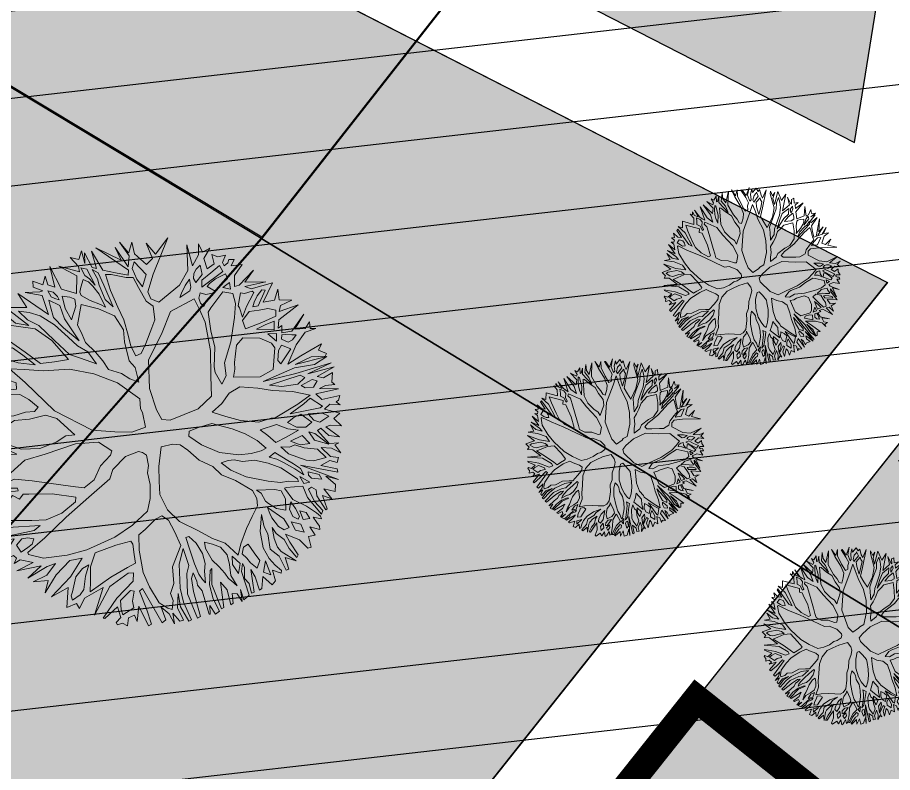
# Model space of a CAD drawing. Header units: metres. Extents: x -664657 to -643449, y -1076720 to -1062383.
# Drawn here: x -656098.9 to -656082.93, y -1069569.87 to -1069556.08 of the extents above; entities that cross this region are included whole.
import ezdxf

# ---------------------------------------------------------------- set-up
doc = ezdxf.new("R2010")
doc.units = ezdxf.units.M
doc.header["$LTSCALE"] = 0.1
doc.layers.get('0').update_dxf_attribs({"color": 8, "lineweight": 9})
for name, color, linetype in [('AA_THER_KOMUNIKACE', 201, 'Continuous'), ('AA_THER_srafy', 52, 'Continuous'), ('AA_THER_SRAFY KATASTR', 14, 'Continuous'), ('Vlastníci', 20, 'Continuous'), ('zeleň-šrafa', 63, 'Continuous')]:
    doc.layers.add(name, color=color, linetype=linetype)
doc.layers.add('AA_THER_STAFAZ', color=252, linetype='Continuous', lineweight=0)
doc.layers.add('FLOATING-WINDOWS', color=2, linetype='Continuous', plot=False)
pattern_1 = [(6.5127, (-656030.26, -1069498.5804), (-0.180059, 1.577256), [])]

# ---------------------------------------------------------------- blocks, each defined once
blk = doc.blocks.new('A$C0C461CEA')
for p, q in [((0.1909, 0.7948), (0.205, 0.8261)), ((0.205, 0.8261), (0.2475, 0.7785)), ((0.3025, 0.7347), (0.3349, 0.855)), ((0.3349, 0.855), (0.3322, 0.7055)), ((0.4478, 0.7319), (0.3814, 0.832)), ((0.3814, 0.832), (0.4728, 0.7447)), ((0.4827, 0.7766), (0.4635, 0.8454)), ((0.4635, 0.8454), (0.5034, 0.8122)), ((0.5034, 0.8122), (0.5408, 0.8486)), ((0.5408, 0.8486), (0.5229, 0.7746)), ((0.5229, 0.7746), (0.5518, 0.8295)), ((0.5518, 0.8295), (0.5504, 0.7329)), ((0.7321, 0.6194), (0.6233, 0.8242)), ((0.6233, 0.8242), (0.7212, 0.6907)), ((0.1012, 0.7057), (0.0942, 0.804)), ((0.0942, 0.804), (0.1945, 0.61)), ((0.2144, 0.7254), (0.134, 0.7876)), ((0.134, 0.7876), (0.2123, 0.7506)), ((0.231, 0.749), (0.1909, 0.7948)), ((0.2475, 0.7785), (0.2831, 0.8185)), ((0.2831, 0.8185), (0.2728, 0.7662)), ((0.4728, 0.7447), (0.4827, 0.7766)), ((0.5715, 0.7163), (0.5915, 0.8197)), ((0.5915, 0.8197), (0.5994, 0.6895)), ((0.7212, 0.6907), (0.7246, 0.7724)), ((0.7246, 0.7724), (0.7385, 0.6381)), ((0.7734, 0.6912), (0.7622, 0.7895)), ((0.7622, 0.7895), (0.7798, 0.7081)), ((-0.0246, 0.6811), (-0.0293, 0.7296)), ((-0.0293, 0.7296), (-0.001, 0.6561)), ((0.0625, 0.6063), (-0.0086, 0.7652)), ((-0.0086, 0.7652), (0.1012, 0.7057)), ((0.1945, 0.61), (0.2144, 0.7254)), ((0.2123, 0.7506), (0.231, 0.749)), ((0.2563, 0.7342), (0.2799, 0.7134)), ((0.2567, 0.6946), (0.2563, 0.7342)), ((0.2728, 0.7662), (0.3025, 0.7347)), ((0.3982, 0.6414), (0.4478, 0.7319)), ((0.49, 0.7113), (0.4913, 0.7617)), ((0.4913, 0.7617), (0.5191, 0.7392)), ((0.5191, 0.7392), (0.5177, 0.6341)), ((0.5445, 0.7226), (0.5676, 0.6892)), ((0.5469, 0.6596), (0.5445, 0.7226)), ((0.5504, 0.7329), (0.5715, 0.7163)), ((0.7816, 0.7099), (0.8256, 0.7548)), ((0.8256, 0.7548), (0.807, 0.6874)), ((-0.1076, 0.5794), (-0.1357, 0.6884)), ((-0.1357, 0.6884), (-0.031, 0.4794)), ((-0.0624, 0.6807), (-0.0837, 0.7099)), ((-0.0837, 0.7099), (-0.0246, 0.6811)), ((0.0857, 0.5729), (-0.0624, 0.6807)), ((0.0489, 0.7094), (0.0997, 0.6739)), ((0.0706, 0.64), (0.0489, 0.7094)), ((0.0997, 0.6739), (0.1481, 0.6263)), ((0.226, 0.6439), (0.2358, 0.6836)), ((0.2358, 0.6836), (0.2784, 0.6252)), ((0.2719, 0.6756), (0.2567, 0.6946)), ((0.2907, 0.6571), (0.2719, 0.6756)), ((0.2799, 0.7134), (0.2905, 0.6781)), ((0.2905, 0.6781), (0.2907, 0.6571)), ((0.3322, 0.7055), (0.3982, 0.6414)), ((0.4709, 0.6967), (0.4376, 0.6628)), ((0.4818, 0.6818), (0.4709, 0.6967)), ((0.4922, 0.6693), (0.4818, 0.6818)), ((0.5046, 0.682), (0.49, 0.7113)), ((0.5033, 0.634), (0.4922, 0.6693)), ((0.5177, 0.6341), (0.5046, 0.682)), ((0.5676, 0.6892), (0.5624, 0.6094)), ((0.5994, 0.6895), (0.6563, 0.6415)), ((0.7385, 0.6381), (0.7734, 0.6912)), ((0.7798, 0.7081), (0.7816, 0.7099)), ((0.807, 0.6874), (0.8397, 0.5995)), ((1.0237, 0.6787), (0.847, 0.5299)), ((0.8882, 0.6125), (0.8974, 0.7111)), ((0.8974, 0.7111), (0.915, 0.6272)), ((0.915, 0.6272), (1.0237, 0.6787)), ((-0.2502, 0.5529), (-0.2509, 0.6267)), ((-0.2509, 0.6267), (-0.2045, 0.6103)), ((-0.2045, 0.6103), (-0.2048, 0.6415)), ((-0.2048, 0.6415), (-0.1432, 0.5959)), ((-0.001, 0.6561), (0.0625, 0.6063)), ((0.115, 0.5798), (0.0706, 0.64)), ((0.1481, 0.6263), (0.1976, 0.5404)), ((0.2116, 0.5808), (0.226, 0.6439)), ((0.2784, 0.6252), (0.2666, 0.5435)), ((0.2979, 0.5942), (0.3158, 0.6676)), ((0.3158, 0.6676), (0.3538, 0.6409)), ((0.3538, 0.6409), (0.3733, 0.6177)), ((0.3733, 0.6177), (0.3586, 0.578)), ((0.4193, 0.6392), (0.4171, 0.6182)), ((0.4171, 0.6182), (0.4494, 0.5681)), ((0.4376, 0.6628), (0.4193, 0.6392)), ((0.5123, 0.5753), (0.5033, 0.634)), ((0.5295, 0.531), (0.5388, 0.6217)), ((0.5388, 0.6217), (0.5469, 0.6596)), ((0.5997, 0.6601), (0.5814, 0.5634)), ((0.6292, 0.6436), (0.5997, 0.6601)), ((0.6988, 0.5873), (0.6292, 0.6436)), ((0.6563, 0.6415), (0.7155, 0.5941)), ((0.7155, 0.5941), (0.7321, 0.6194)), ((0.7555, 0.6173), (0.7496, 0.55)), ((0.7846, 0.6469), (0.7555, 0.6173)), ((0.8108, 0.5488), (0.7846, 0.6469)), ((-0.2914, 0.4726), (-0.326, 0.5773)), ((-0.326, 0.5773), (-0.279, 0.4878)), ((-0.2559, 0.5216), (-0.2841, 0.5819)), ((-0.2841, 0.5819), (-0.2502, 0.5529)), ((-0.2145, 0.5868), (-0.1639, 0.5621)), ((-0.2083, 0.5701), (-0.2145, 0.5868)), ((-0.2122, 0.5364), (-0.2083, 0.5701)), ((-0.1432, 0.5959), (-0.1076, 0.5794)), ((0.1413, 0.4667), (0.0857, 0.5729)), ((0.154, 0.4584), (0.115, 0.5798)), ((0.2358, 0.4988), (0.2116, 0.5808)), ((0.2986, 0.5186), (0.2979, 0.5942)), ((0.3586, 0.578), (0.2986, 0.5186)), ((0.3923, 0.5717), (0.3176, 0.4768)), ((0.4686, 0.501), (0.3923, 0.5717)), ((0.4494, 0.5681), (0.4918, 0.5181)), ((0.5107, 0.4913), (0.5123, 0.5753)), ((0.5624, 0.6094), (0.5511, 0.4706)), ((0.735, 0.5691), (0.6988, 0.5873)), ((0.7356, 0.5019), (0.735, 0.5691)), ((0.8397, 0.5995), (0.8882, 0.6125)), ((1.0385, 0.4544), (1.1026, 0.5894)), ((1.1026, 0.5894), (1.0744, 0.4649)), ((-0.2074, 0.4717), (-0.2559, 0.5216)), ((-0.1865, 0.4803), (-0.2122, 0.5364)), ((-0.1639, 0.5621), (-0.163, 0.4697)), ((-0.1345, 0.5624), (-0.1379, 0.4867)), ((-0.1115, 0.544), (-0.1345, 0.5624)), ((-0.0838, 0.5359), (-0.1115, 0.544)), ((-0.0496, 0.4708), (-0.0838, 0.5359)), ((0.1976, 0.5404), (0.234, 0.4382)), ((0.2666, 0.5435), (0.2807, 0.3882)), ((0.4918, 0.5181), (0.5107, 0.4913)), ((0.5511, 0.4706), (0.5295, 0.531)), ((0.5814, 0.5634), (0.5741, 0.4559)), ((0.7496, 0.55), (0.7585, 0.4937)), ((0.7585, 0.4937), (0.8108, 0.5488)), ((0.847, 0.5299), (0.7715, 0.4536)), ((1.137, 0.5058), (1.1659, 0.5624)), ((1.1659, 0.5624), (1.164, 0.5078)), ((-0.3858, 0.4867), (-0.3775, 0.497)), ((-0.2804, 0.4517), (-0.3858, 0.4867)), ((-0.3775, 0.497), (-0.2914, 0.4726)), ((-0.279, 0.4878), (-0.209, 0.4482)), ((-0.209, 0.4482), (-0.2074, 0.4717)), ((-0.163, 0.4697), (-0.1865, 0.4803)), ((-0.1379, 0.4867), (-0.0955, 0.4433)), ((-0.0133, 0.3853), (-0.0496, 0.4708)), ((-0.031, 0.4794), (0.0185, 0.379)), ((0.1745, 0.3218), (0.1413, 0.4667)), ((0.2807, 0.3882), (0.2358, 0.4988)), ((0.3176, 0.4768), (0.314, 0.4137)), ((0.5324, 0.4219), (0.4686, 0.501)), ((0.7383, 0.4095), (0.7356, 0.5019)), ((1.0744, 0.4649), (1.137, 0.5058)), ((1.1542, 0.4723), (1.1422, 0.4092)), ((1.2126, 0.5083), (1.1542, 0.4723)), ((1.164, 0.5078), (1.2126, 0.5083)), ((1.1925, 0.4157), (1.2064, 0.4704)), ((1.2064, 0.4704), (1.2319, 0.4413)), ((-0.3936, 0.3708), (-0.4822, 0.412)), ((-0.4822, 0.412), (-0.3938, 0.3876)), ((-0.3938, 0.3876), (-0.4239, 0.4587)), ((-0.4239, 0.4587), (-0.3723, 0.3986)), ((-0.2087, 0.4212), (-0.2804, 0.4517)), ((-0.1939, 0.3812), (-0.2087, 0.4212)), ((-0.1566, 0.4361), (-0.1135, 0.3214)), ((-0.0806, 0.3907), (-0.1566, 0.4361)), ((-0.0955, 0.4433), (-0.0133, 0.3853)), ((0.1929, 0.3453), (0.154, 0.4584)), ((0.234, 0.4382), (0.2581, 0.367)), ((0.314, 0.4137), (0.3085, 0.3633)), ((0.5399, 0.3235), (0.5324, 0.4219)), ((0.5741, 0.4559), (0.5707, 0.3742)), ((0.7715, 0.4536), (0.7677, 0.4098)), ((0.955, 0.4008), (1.0385, 0.4544)), ((1.0599, 0.421), (1.0457, 0.3957)), ((1.0849, 0.438), (1.0599, 0.421)), ((1.1166, 0.4468), (1.0849, 0.438)), ((1.1021, 0.3938), (1.1166, 0.4468)), ((1.1422, 0.4092), (1.1925, 0.4157)), ((1.2319, 0.4413), (1.2764, 0.4291)), ((1.2764, 0.4291), (1.2389, 0.3993)), ((-0.4361, 0.2384), (-0.5029, 0.3764)), ((-0.5029, 0.3764), (-0.3965, 0.2346)), ((-0.2563, 0.32), (-0.3936, 0.3708)), ((-0.3723, 0.3986), (-0.265, 0.3469)), ((-0.1618, 0.3461), (-0.1939, 0.3812)), ((0.0124, 0.3328), (-0.0806, 0.3907)), ((0.0185, 0.379), (0.0962, 0.3486)), ((0.2581, 0.367), (0.2965, 0.3085)), ((0.3085, 0.3633), (0.3345, 0.2855)), ((0.5707, 0.3742), (0.5505, 0.2834)), ((0.7311, 0.2894), (0.7598, 0.3635)), ((0.7598, 0.3635), (0.7383, 0.4095)), ((0.7677, 0.4098), (0.7999, 0.3699)), ((0.7999, 0.3699), (0.955, 0.4008)), ((0.9828, 0.3842), (0.9429, 0.3545)), ((1.0222, 0.4038), (0.9828, 0.3842)), ((1.0083, 0.3593), (1.0222, 0.4038)), ((1.0457, 0.3957), (1.046, 0.3705)), ((1.046, 0.3705), (1.1021, 0.3938)), ((1.0838, 0.3642), (1.065, 0.3286)), ((1.1509, 0.3775), (1.0838, 0.3642)), ((1.2156, 0.3931), (1.1509, 0.3775)), ((1.2159, 0.3529), (1.2156, 0.3931)), ((1.2389, 0.3993), (1.2391, 0.3783)), ((1.2391, 0.3783), (1.2661, 0.3828)), ((1.2661, 0.3828), (1.2809, 0.398)), ((1.3081, 0.3832), (1.2747, 0.3577)), ((1.2809, 0.398), (1.3081, 0.3832)), ((-0.4948, 0.221), (-0.5502, 0.3087)), ((-0.5502, 0.3087), (-0.4951, 0.2564)), ((-0.265, 0.3469), (-0.1764, 0.3123)), ((-0.1737, 0.2746), (-0.2563, 0.32)), ((-0.1764, 0.3123), (-0.1618, 0.3461)), ((-0.1135, 0.3214), (-0.0399, 0.0946)), ((0.154, 0.2694), (0.0124, 0.3328)), ((0.0962, 0.3486), (0.1745, 0.3218)), ((0.2396, 0.2954), (0.1929, 0.3453)), ((0.2965, 0.3085), (0.3075, 0.2222)), ((0.513, 0.2579), (0.5399, 0.3235)), ((0.9429, 0.3545), (0.9221, 0.3356)), ((0.9221, 0.3356), (0.9916, 0.3423)), ((0.9916, 0.3423), (1.0083, 0.3593)), ((1.065, 0.3286), (1.2159, 0.3529)), ((1.1154, 0.3267), (1.0945, 0.3181)), ((1.0945, 0.3181), (1.1225, 0.2722)), ((1.1573, 0.3337), (1.1154, 0.3267)), ((1.2227, 0.332), (1.1573, 0.3337)), ((1.2206, 0.3026), (1.2227, 0.332)), ((1.3361, 0.3355), (1.2651, 0.2988)), ((1.2747, 0.3577), (1.3361, 0.3355)), ((-0.142, 0.2245), (-0.1737, 0.2746)), ((0.2659, 0.178), (0.154, 0.2694)), ((0.3075, 0.2222), (0.2396, 0.2954)), ((0.3345, 0.2855), (0.3477, 0.2208)), ((0.4846, 0.1484), (0.513, 0.2579)), ((0.5505, 0.2834), (0.5344, 0.2185)), ((0.6936, 0.2554), (0.7311, 0.2894)), ((0.8343, 0.2886), (0.726, 0.1969)), ((0.9921, 0.2901), (0.8343, 0.2886)), ((0.9904, 0.2187), (0.9921, 0.2901)), ((1.0192, 0.2796), (1.0135, 0.2501)), ((1.04, 0.305), (1.0192, 0.2796)), ((1.0654, 0.28), (1.04, 0.305)), ((1.0573, 0.2506), (1.11, 0.2661)), ((1.11, 0.2661), (1.0654, 0.28)), ((1.1225, 0.2722), (1.2206, 0.3026)), ((1.2209, 0.2774), (1.173, 0.2685)), ((1.173, 0.2685), (1.2086, 0.2394)), ((1.2086, 0.2394), (1.2209, 0.2774)), ((1.2651, 0.2988), (1.2362, 0.2421)), ((1.2633, 0.2358), (1.3787, 0.2747)), ((1.3787, 0.2747), (1.3011, 0.2361)), ((-0.5765, 0.1716), (-0.5831, 0.2286)), ((-0.5831, 0.2286), (-0.5363, 0.1744)), ((-0.5263, 0.1871), (-0.5562, 0.2474)), ((-0.5562, 0.2474), (-0.5053, 0.1873)), ((-0.4951, 0.2564), (-0.4361, 0.2384)), ((-0.4148, 0.205), (-0.4948, 0.221)), ((-0.3965, 0.2346), (-0.2634, 0.1813)), ((-0.1137, 0.1593), (-0.142, 0.2245)), ((0.3477, 0.2208), (0.3543, 0.1597)), ((0.5344, 0.2185), (0.5332, 0.1548)), ((0.6186, 0.1917), (0.6936, 0.2554)), ((0.9852, 0.1382), (0.9904, 0.2187)), ((1.0135, 0.2501), (1.0222, 0.2232)), ((1.0222, 0.2232), (1.0573, 0.2506)), ((1.1606, 0.2474), (1.0537, 0.1959)), ((1.2071, 0.21), (1.1606, 0.2474)), ((1.1927, 0.1511), (1.2071, 0.21)), ((1.2362, 0.2421), (1.2633, 0.2358)), ((1.4109, 0.1802), (1.2887, 0.2132)), ((1.2887, 0.2132), (1.3166, 0.1841)), ((1.3011, 0.2361), (1.4109, 0.1802)), ((-0.6119, 0.1653), (-0.5765, 0.1716)), ((-0.557, 0.1424), (-0.6119, 0.1653)), ((-0.5363, 0.1744), (-0.5263, 0.1871)), ((-0.5053, 0.1873), (-0.3346, 0.1632)), ((-0.3346, 0.1632), (-0.4148, 0.205)), ((-0.2733, 0.1554), (-0.3531, 0.1486)), ((-0.1914, 0.1208), (-0.2733, 0.1554)), ((-0.2634, 0.1813), (-0.1936, 0.167)), ((-0.1936, 0.167), (-0.1454, 0.1464)), ((-0.1454, 0.1464), (-0.1137, 0.1593)), ((0.3636, 0.065), (0.2659, 0.178)), ((0.3543, 0.1597), (0.4095, 0.1032)), ((0.5332, 0.1548), (0.5668, 0.1534)), ((0.5668, 0.1534), (0.6186, 0.1917)), ((0.726, 0.1969), (0.5883, 0.099)), ((1.0286, 0.1813), (0.99, 0.0777)), ((1.0537, 0.1959), (1.0286, 0.1813)), ((1.2493, 0.1936), (1.2013, 0.1319)), ((1.268, 0.1788), (1.2493, 0.1936)), ((1.3143, 0.169), (1.268, 0.1788)), ((1.2769, 0.1285), (1.3187, 0.1583)), ((1.3187, 0.1583), (1.3143, 0.169)), ((1.3166, 0.1841), (1.4429, 0.1553)), ((1.4429, 0.1553), (1.3404, 0.0811)), ((-0.6346, 0.1014), (-0.5508, 0.1173)), ((-0.5508, 0.1173), (-0.557, 0.1424)), ((-0.5089, 0.1261), (-0.5257, 0.1259)), ((-0.5257, 0.1259), (-0.4916, 0.08)), ((-0.4158, 0.0574), (-0.5089, 0.1261)), ((-0.4437, 0.1495), (-0.4604, 0.141)), ((-0.4604, 0.141), (-0.3179, -0.0131)), ((-0.3531, 0.1486), (-0.4437, 0.1495)), ((-0.0987, 0.0965), (-0.1914, 0.1208)), ((0.4095, 0.1032), (0.4394, 0.0531)), ((0.4978, 0.0957), (0.4846, 0.1484)), ((0.934, -0.0237), (0.9852, 0.1382)), ((1.1496, 0.081), (1.1927, 0.1511)), ((1.2014, 0.1175), (1.1918, 0.0604)), ((1.1918, 0.0604), (1.2418, 0.1053)), ((1.2013, 0.1319), (1.2014, 0.1175)), ((1.2418, 0.1053), (1.2769, 0.1285)), ((1.2939, 0.1076), (1.2755, 0.0865)), ((1.3273, 0.1314), (1.2939, 0.1076)), ((1.305, 0.0765), (1.3843, 0.1379)), ((1.3674, 0.1486), (1.3273, 0.1314)), ((1.3843, 0.1379), (1.3674, 0.1486)), ((1.406, 0.0607), (1.4535, 0.1092)), ((1.4535, 0.1092), (1.4313, 0.0502)), ((-0.5187, 0.0858), (-0.6346, 0.1014)), ((-0.4845, 0.0297), (-0.5187, 0.0858)), ((-0.4916, 0.08), (-0.4534, 0.0384)), ((-0.3538, -0.026), (-0.4158, 0.0574)), ((-0.0496, 0.0483), (-0.0987, 0.0965)), ((-0.0399, 0.0946), (0.1007, -0.1098)), ((0.4347, -0.079), (0.3636, 0.065)), ((0.4394, 0.0531), (0.4758, 0.0097)), ((0.4758, 0.0097), (0.4978, 0.0957)), ((0.5883, 0.099), (0.5142, -0.053)), ((0.99, 0.0777), (0.9657, -0.0174)), ((1.0643, -0.035), (1.1496, 0.081)), ((1.2421, 0.0717), (1.1836, 0.0436)), ((1.2969, 0.0513), (1.2421, 0.0717)), ((1.2755, 0.0865), (1.305, 0.0765)), ((1.3404, 0.0811), (1.406, 0.0607)), ((-0.4926, -0.0022), (-0.6442, 0.0407)), ((-0.6442, 0.0407), (-0.4845, 0.0297)), ((-0.4534, 0.0384), (-0.411, 0.0028)), ((-0.411, 0.0028), (-0.3538, -0.026)), ((-0.0003, -0.0856), (-0.0496, 0.0483)), ((1.1836, 0.0436), (1.1756, -0.0069)), ((1.3474, 0.0368), (1.2969, 0.0513)), ((1.3855, 0.0059), (1.3474, 0.0368)), ((1.3667, -0.0261), (1.3855, 0.0059)), ((1.4208, 0.0165), (1.3983, -0.0108)), ((1.4947, 0.013), (1.4208, 0.0165)), ((1.4313, 0.0502), (1.4947, 0.013)), ((-0.5084, -0.1007), (-0.6588, -0.0038)), ((-0.6588, -0.0038), (-0.5005, -0.0569)), ((-0.4123, -0.0536), (-0.4926, -0.0022)), ((-0.3179, -0.0131), (-0.2208, -0.0601)), ((0.8639, -0.1588), (0.934, -0.0237)), ((0.9657, -0.0174), (0.9079, -0.1187)), ((0.9728, -0.1265), (1.0643, -0.035)), ((1.1382, -0.0469), (1.0838, -0.0666)), ((1.2245, -0.0947), (1.1382, -0.0469)), ((1.1756, -0.0069), (1.2766, -0.0203)), ((1.2306, -0.04), (1.3211, -0.0913)), ((1.2894, -0.0412), (1.2306, -0.04)), ((1.2766, -0.0203), (1.3667, -0.0261)), ((1.3459, -0.0473), (1.2894, -0.0412)), ((1.3211, -0.0913), (1.3459, -0.0473)), ((1.5137, -0.0288), (1.3735, -0.053)), ((1.3983, -0.0108), (1.5137, -0.0288)), ((-0.5989, -0.1184), (-0.6875, -0.0815)), ((-0.6875, -0.0815), (-0.5822, -0.1081)), ((-0.5444, -0.1053), (-0.5084, -0.1007)), ((-0.5005, -0.0569), (-0.4123, -0.0536)), ((-0.3298, -0.078), (-0.4915, -0.1198)), ((-0.2078, -0.1044), (-0.3298, -0.078)), ((-0.2208, -0.0601), (-0.1181, -0.0717)), ((-0.1181, -0.0717), (-0.0509, -0.0669)), ((-0.0509, -0.0669), (-0.0003, -0.0856)), ((0.4118, -0.132), (0.4347, -0.079)), ((0.5142, -0.053), (0.4921, -0.1816)), ((1.0838, -0.0666), (1.0258, -0.1512)), ((1.2713, -0.153), (1.2245, -0.0947)), ((1.3237, -0.1165), (1.2773, -0.0959)), ((1.2773, -0.0959), (1.3031, -0.1569)), ((1.3735, -0.053), (1.3463, -0.0935)), ((1.3463, -0.0935), (1.3739, -0.0908)), ((1.3739, -0.0908), (1.3533, -0.1288)), ((1.4098, -0.1475), (1.5185, -0.0936)), ((1.5185, -0.0936), (1.4308, -0.1449)), ((-0.7011, -0.1572), (-0.6718, -0.1443)), ((-0.6718, -0.1443), (-0.6973, -0.1152)), ((-0.6973, -0.1152), (-0.6491, -0.1339)), ((-0.6491, -0.1339), (-0.5989, -0.1184)), ((-0.561, -0.1289), (-0.6113, -0.142)), ((-0.6113, -0.142), (-0.5749, -0.1752)), ((-0.5822, -0.1081), (-0.5444, -0.1053)), ((-0.5189, -0.1369), (-0.561, -0.1289)), ((-0.4909, -0.1786), (-0.5189, -0.1369)), ((-0.4915, -0.1198), (-0.481, -0.1449)), ((-0.481, -0.1449), (-0.4348, -0.1486)), ((-0.4348, -0.1486), (-0.3496, -0.2066)), ((-0.0227, -0.1338), (-0.2078, -0.1044)), ((0.1015, -0.1896), (-0.0227, -0.1338)), ((0.1007, -0.1098), (0.2148, -0.1801)), ((0.412, -0.1572), (0.4118, -0.132)), ((0.9079, -0.1187), (0.8974, -0.1501)), ((0.8974, -0.1501), (0.9006, -0.228)), ((0.9465, -0.1982), (0.9728, -0.1265)), ((1.0258, -0.1512), (1.0094, -0.1868)), ((1.2758, -0.1866), (1.2713, -0.153)), ((1.3031, -0.1569), (1.3237, -0.1165)), ((1.3468, -0.1397), (1.3326, -0.1608)), ((1.3678, -0.1479), (1.3468, -0.1397)), ((1.3533, -0.1288), (1.4098, -0.1475)), ((1.3998, -0.1662), (1.3678, -0.1479)), ((1.4308, -0.1449), (1.4857, -0.1695)), ((1.4857, -0.1695), (1.5275, -0.1481)), ((1.5275, -0.1481), (1.511, -0.1843)), ((-0.6338, -0.1674), (-0.7011, -0.1572)), ((-0.5828, -0.2275), (-0.6338, -0.1674)), ((-0.5749, -0.1752), (-0.5518, -0.2044)), ((-0.5518, -0.2044), (-0.5057, -0.1973)), ((-0.5057, -0.1973), (-0.4485, -0.2202)), ((-0.4444, -0.2033), (-0.4909, -0.1786)), ((-0.4485, -0.2202), (-0.4444, -0.2033)), ((0.1467, -0.2708), (0.1015, -0.1896)), ((0.2148, -0.1801), (0.3017, -0.2297)), ((0.3858, -0.2414), (0.412, -0.1572)), ((0.4921, -0.1816), (0.4927, -0.2464)), ((0.8145, -0.2625), (0.8639, -0.1588)), ((0.9006, -0.228), (0.9465, -0.1982)), ((1.0094, -0.1868), (0.9803, -0.2249)), ((1.2078, -0.294), (1.2758, -0.1866)), ((1.3179, -0.1922), (1.2869, -0.2117)), ((1.3561, -0.2362), (1.3179, -0.1922)), ((1.3326, -0.1608), (1.3599, -0.1942)), ((1.3599, -0.1942), (1.3893, -0.1939)), ((1.3893, -0.1939), (1.4209, -0.1786)), ((1.4757, -0.1906), (1.3938, -0.2292)), ((1.4209, -0.1786), (1.3998, -0.1662)), ((1.5406, -0.2008), (1.4757, -0.1906)), ((1.511, -0.1843), (1.5406, -0.2008)), ((-0.7209, -0.2876), (-0.5828, -0.2275)), ((-0.4904, -0.229), (-0.6577, -0.302)), ((-0.4648, -0.2665), (-0.4904, -0.229)), ((-0.4314, -0.2512), (-0.4648, -0.2665)), ((-0.4018, -0.2659), (-0.4314, -0.2512)), ((-0.3496, -0.2066), (-0.1997, -0.3144)), ((0.3017, -0.2297), (0.3858, -0.2414)), ((0.4927, -0.2464), (0.5332, -0.2736)), ((0.9803, -0.2249), (1.1197, -0.2973)), ((1.2869, -0.2117), (1.2555, -0.26)), ((1.2624, -0.2875), (1.3561, -0.2362)), ((1.3938, -0.2292), (1.298, -0.3082)), ((-0.6698, -0.3543), (-0.7209, -0.2876)), ((-0.6577, -0.302), (-0.5883, -0.3434)), ((-0.2812, -0.3278), (-0.4018, -0.2659)), ((0.0463, -0.318), (0.1277, -0.2902)), ((0.1277, -0.2902), (0.1467, -0.2708)), ((0.5332, -0.2736), (0.7097, -0.2905)), ((0.7097, -0.2905), (0.8145, -0.2625)), ((0.8463, -0.3294), (0.9138, -0.2951)), ((0.9138, -0.2951), (0.987, -0.292)), ((0.987, -0.292), (1.0758, -0.3499)), ((1.1197, -0.2973), (1.2078, -0.294)), ((1.2555, -0.26), (1.2624, -0.2875)), ((1.298, -0.3082), (1.3885, -0.3007)), ((1.3885, -0.3007), (1.5271, -0.2951)), ((1.5271, -0.2951), (1.4955, -0.3206)), ((-0.7224, -0.3741), (-0.6698, -0.3543)), ((-0.5883, -0.3434), (-0.4592, -0.4111)), ((-0.167, -0.4107), (-0.2812, -0.3278)), ((-0.1997, -0.3144), (-0.1405, -0.3576)), ((-0.1405, -0.3576), (-0.0982, -0.3866)), ((-0.0246, -0.3715), (0.0463, -0.318)), ((0.2019, -0.3375), (0.1015, -0.3702)), ((0.2837, -0.3475), (0.2019, -0.3375)), ((0.3006, -0.3641), (0.2837, -0.3475)), ((0.7733, -0.3469), (0.8463, -0.3294)), ((0.8327, -0.4069), (0.7733, -0.3469)), ((1.0758, -0.3499), (1.1459, -0.4021)), ((1.3218, -0.3457), (1.1218, -0.3285)), ((1.1218, -0.3285), (1.3137, -0.377)), ((1.4355, -0.3824), (1.3218, -0.3457)), ((1.4393, -0.3338), (1.3342, -0.3288)), ((1.3342, -0.3288), (1.5213, -0.375)), ((1.5128, -0.3691), (1.4393, -0.3338)), ((1.4955, -0.3206), (1.5277, -0.3581)), ((1.5277, -0.3581), (1.5128, -0.3691)), ((-0.6047, -0.3813), (-0.7224, -0.3741)), ((-0.7051, -0.4219), (-0.7053, -0.4033)), ((-0.7053, -0.4033), (-0.4755, -0.4683)), ((-0.4293, -0.4594), (-0.6047, -0.3813)), ((-0.1817, -0.436), (-0.167, -0.4107)), ((0.0598, -0.4102), (-0.0994, -0.4478)), ((-0.0982, -0.3866), (-0.0246, -0.3715)), ((0.1015, -0.3702), (0.0598, -0.4102)), ((0.2954, -0.4482), (0.3135, -0.3892)), ((0.3135, -0.3892), (0.3006, -0.3641)), ((0.4142, -0.3858), (0.348, -0.4812)), ((0.4816, -0.4043), (0.4142, -0.3858)), ((0.5179, -0.4292), (0.4816, -0.4043)), ((0.6014, -0.3822), (0.5867, -0.4075)), ((0.5867, -0.4075), (0.6277, -0.4869)), ((0.6603, -0.39), (0.6014, -0.3822)), ((0.7403, -0.406), (0.6603, -0.39)), ((0.7675, -0.431), (0.7403, -0.406)), ((0.8963, -0.4693), (0.8327, -0.4069)), ((1.1455, -0.3661), (1.3307, -0.3979)), ((1.2047, -0.4057), (1.1455, -0.3661)), ((1.1459, -0.4021), (1.2473, -0.4617)), ((1.2933, -0.4384), (1.2047, -0.4057)), ((1.3137, -0.377), (1.5259, -0.4212)), ((1.3307, -0.3979), (1.3495, -0.4229)), ((1.5213, -0.375), (1.4355, -0.3824)), ((-0.6016, -0.4569), (-0.7051, -0.4219)), ((-0.6433, -0.4825), (-0.6016, -0.4569)), ((-0.4755, -0.4683), (-0.4293, -0.4594)), ((-0.4592, -0.4111), (-0.3833, -0.4464)), ((-0.3833, -0.4464), (-0.2842, -0.4556)), ((-0.2842, -0.4556), (-0.1817, -0.436)), ((-0.0994, -0.4478), (-0.2736, -0.4891)), ((0.2706, -0.4838), (0.2954, -0.4482)), ((0.5435, -0.4769), (0.5179, -0.4292)), ((0.8311, -0.4891), (0.7675, -0.431)), ((1.2473, -0.4617), (1.3278, -0.5305)), ((1.3495, -0.4229), (1.2933, -0.4384)), ((1.3078, -0.4551), (1.3816, -0.4544)), ((1.323, -0.4777), (1.3078, -0.4551)), ((1.5259, -0.4212), (1.3746, -0.4124)), ((1.3746, -0.4124), (1.5304, -0.4487)), ((1.3816, -0.4544), (1.4028, -0.4752)), ((1.5304, -0.4487), (1.4152, -0.4516)), ((1.4152, -0.4516), (1.4449, -0.4766)), ((-0.6707, -0.5122), (-0.7148, -0.4766)), ((-0.7148, -0.4766), (-0.6433, -0.4825)), ((-0.6974, -0.5394), (-0.6707, -0.5122)), ((-0.5618, -0.4775), (-0.6078, -0.4966)), ((-0.6078, -0.4966), (-0.6031, -0.5451)), ((-0.5281, -0.4898), (-0.5618, -0.4775)), ((-0.5002, -0.5123), (-0.5281, -0.4898)), ((-0.5234, -0.5335), (-0.5002, -0.5123)), ((-0.2736, -0.4891), (-0.4394, -0.5369)), ((0.252, -0.5512), (0.2706, -0.4838)), ((0.348, -0.4812), (0.3091, -0.559)), ((0.5738, -0.5607), (0.5435, -0.4769)), ((0.6277, -0.4869), (0.6999, -0.5762)), ((0.8845, -0.5516), (0.8311, -0.4891)), ((0.9875, -0.5272), (0.8963, -0.4693)), ((1.3671, -0.4983), (1.323, -0.4777)), ((1.4028, -0.4752), (1.3671, -0.4983)), ((1.4449, -0.4766), (1.5054, -0.4742)), ((1.5054, -0.4742), (1.4765, -0.5225)), ((-0.6512, -0.5414), (-0.6974, -0.5394)), ((-0.6699, -0.5854), (-0.6426, -0.5641)), ((-0.6426, -0.5641), (-0.6512, -0.5414)), ((-0.6031, -0.5451), (-0.5546, -0.5404)), ((-0.4394, -0.5369), (-0.5693, -0.5658)), ((-0.5546, -0.5404), (-0.5234, -0.5335)), ((0.2149, -0.623), (0.252, -0.5512)), ((0.3091, -0.559), (0.2762, -0.629)), ((0.6267, -0.6316), (0.5738, -0.5607)), ((0.9272, -0.6184), (0.8845, -0.5516)), ((1.0632, -0.5415), (0.9875, -0.5272)), ((1.0843, -0.5497), (1.0632, -0.5415)), ((1.2397, -0.5416), (1.0843, -0.5497)), ((1.271, -0.5563), (1.1727, -0.5716)), ((1.3278, -0.5305), (1.2397, -0.5416)), ((1.3195, -0.545), (1.271, -0.5563)), ((1.3622, -0.6202), (1.3195, -0.545)), ((1.492, -0.5751), (1.3614, -0.5386)), ((1.3614, -0.5386), (1.3763, -0.5846)), ((1.4345, -0.5211), (1.3949, -0.5215)), ((1.3949, -0.5215), (1.492, -0.5751)), ((1.4851, -0.5434), (1.4345, -0.5211)), ((1.4765, -0.5225), (1.4851, -0.5434)), ((-0.628, -0.5832), (-0.6699, -0.5854)), ((-0.5687, -0.633), (-0.628, -0.5832)), ((-0.5693, -0.5658), (-0.571, -0.5784)), ((-0.571, -0.5784), (-0.5032, -0.6384)), ((0.6999, -0.5762), (0.793, -0.6425)), ((0.9729, -0.5718), (1.0721, -0.5894)), ((0.9968, -0.6219), (0.9729, -0.5718)), ((1.0721, -0.5894), (1.1188, -0.6418)), ((1.1353, -0.6098), (1.1814, -0.6009)), ((1.1694, -0.6581), (1.1353, -0.6098)), ((1.1727, -0.5716), (1.3455, -0.6227)), ((1.1814, -0.6009), (1.2277, -0.6029)), ((1.2277, -0.6029), (1.262, -0.674)), ((1.3763, -0.5846), (1.4798, -0.613)), ((1.4798, -0.613), (1.4608, -0.6342)), ((-0.5365, -0.6705), (-0.6755, -0.6298)), ((-0.6755, -0.6298), (-0.5687, -0.633)), ((-0.5032, -0.6384), (-0.3725, -0.6875)), ((0.1651, -0.6823), (0.2149, -0.623)), ((0.2762, -0.629), (0.273, -0.7298)), ((0.6483, -0.6967), (0.6267, -0.6316)), ((0.6795, -0.6352), (0.7095, -0.698)), ((0.7234, -0.6414), (0.6795, -0.6352)), ((0.7553, -0.6537), (0.7234, -0.6414)), ((0.7934, -0.6869), (0.7553, -0.6537)), ((0.793, -0.6425), (0.8605, -0.6695)), ((0.953, -0.683), (0.9272, -0.6184)), ((1.0184, -0.6805), (0.9968, -0.6219)), ((1.1188, -0.6418), (1.1714, -0.679)), ((1.2176, -0.6828), (1.1694, -0.6581)), ((1.3392, -0.6522), (1.2656, -0.6211)), ((1.2656, -0.6211), (1.2787, -0.6696)), ((1.3671, -0.6897), (1.3392, -0.6522)), ((1.3455, -0.6227), (1.3622, -0.6202)), ((1.4043, -0.6306), (1.3642, -0.6412)), ((1.3642, -0.6412), (1.4321, -0.7059)), ((1.4569, -0.6637), (1.4043, -0.6306)), ((1.4608, -0.6342), (1.444, -0.6362)), ((1.444, -0.6362), (1.4569, -0.6637)), ((-0.6394, -0.6985), (-0.5365, -0.6705)), ((-0.5069, -0.6912), (-0.6394, -0.6985)), ((-0.5317, -0.7353), (-0.4564, -0.6991)), ((-0.4564, -0.6991), (-0.5069, -0.6912)), ((-0.3725, -0.6875), (-0.2564, -0.714)), ((-0.2564, -0.714), (-0.0757, -0.7266)), ((-0.0757, -0.7266), (0.0478, -0.7128)), ((0.0478, -0.7128), (0.1651, -0.6823)), ((0.706, -0.7652), (0.6483, -0.6967)), ((0.7095, -0.698), (0.7709, -0.7754)), ((0.8609, -0.7133), (0.7934, -0.6869)), ((0.8605, -0.6695), (0.9194, -0.6833)), ((0.9226, -0.7655), (0.8609, -0.7133)), ((0.9194, -0.6833), (0.953, -0.683)), ((1.0874, -0.6799), (1.0184, -0.6805)), ((1.0331, -0.7158), (1.0529, -0.7744)), ((1.0778, -0.743), (1.0331, -0.7158)), ((1.1714, -0.679), (1.0874, -0.6799)), ((1.0985, -0.7134), (1.1742, -0.7168)), ((1.1386, -0.7592), (1.0985, -0.7134)), ((1.1742, -0.7168), (1.1934, -0.7796)), ((1.262, -0.674), (1.2176, -0.6828)), ((1.2204, -0.7164), (1.2251, -0.7751)), ((1.2458, -0.7413), (1.2204, -0.7164)), ((1.2787, -0.6696), (1.3042, -0.6964)), ((1.3042, -0.6964), (1.3671, -0.6897)), ((1.4321, -0.7059), (1.386, -0.7148)), ((1.386, -0.7148), (1.4058, -0.7752)), ((-0.5398, -0.7671), (-0.6223, -0.7319)), ((-0.6223, -0.7319), (-0.5317, -0.7353)), ((-0.4834, -0.76), (-0.5896, -0.8222)), ((-0.5896, -0.8222), (-0.5398, -0.7671)), ((-0.374, -0.7235), (-0.4834, -0.76)), ((-0.4157, -0.8097), (-0.3023, -0.7456)), ((-0.3023, -0.7456), (-0.374, -0.7235)), ((-0.2207, -0.7532), (-0.2831, -0.8126)), ((-0.0921, -0.7712), (-0.2207, -0.7532)), ((0.1849, -0.7451), (0.103, -0.7711)), ((0.2269, -0.7447), (0.1849, -0.7451)), ((0.2501, -0.7864), (0.2269, -0.7447)), ((0.273, -0.7298), (0.3033, -0.8237)), ((0.7657, -0.8636), (0.706, -0.7652)), ((0.9754, -0.8256), (0.9226, -0.7655)), ((0.9433, -0.7377), (0.9871, -0.7289)), ((0.979, -0.7691), (0.9433, -0.7377)), ((1.0046, -0.8043), (0.979, -0.7691)), ((0.9871, -0.7289), (1.0255, -0.7957)), ((1.1114, -0.7444), (1.0778, -0.743)), ((1.1514, -0.7861), (1.1114, -0.7444)), ((1.1934, -0.7796), (1.1386, -0.7592)), ((1.2691, -0.7915), (1.2458, -0.7413)), ((1.2919, -0.7301), (1.2685, -0.7327)), ((1.2685, -0.7327), (1.2929, -0.8333)), ((1.3135, -0.7911), (1.2919, -0.7301)), ((1.3508, -0.7403), (1.3214, -0.7364)), ((1.3214, -0.7364), (1.366, -0.826)), ((1.4058, -0.7752), (1.3508, -0.7403)), ((-0.5682, -0.8616), (-0.4157, -0.8097)), ((-0.3294, -0.8005), (-0.388, -0.8245)), ((-0.335, -0.8467), (-0.2874, -0.7983)), ((-0.2874, -0.7983), (-0.3294, -0.8005)), ((-0.2831, -0.8126), (-0.322, -0.8868)), ((-0.0037, -0.7913), (-0.0921, -0.7712)), ((-0.0239, -0.8689), (-0.0017, -0.8123)), ((-0.0017, -0.8123), (-0.0037, -0.7913)), ((0.055, -0.7799), (0.0138, -0.8602)), ((0.103, -0.7711), (0.055, -0.7799)), ((0.2491, -0.8621), (0.2501, -0.7864)), ((0.7709, -0.7754), (0.8731, -0.8602)), ((1.0454, -0.8693), (1.0046, -0.8043)), ((1.0255, -0.7957), (1.0511, -0.8398)), ((1.0529, -0.7744), (1.1269, -0.8559)), ((1.2173, -0.8298), (1.1514, -0.7861)), ((1.2251, -0.7751), (1.2887, -0.8351)), ((1.2887, -0.8351), (1.2691, -0.7915)), ((1.366, -0.826), (1.3135, -0.7911)), ((-0.4573, -0.8587), (-0.5682, -0.8616)), ((-0.5193, -0.9578), (-0.4573, -0.8587)), ((-0.388, -0.8245), (-0.4461, -0.8922)), ((-0.3811, -0.9126), (-0.335, -0.8467)), ((-0.0402, -0.9177), (-0.0239, -0.8689)), ((0.0138, -0.8602), (-0.027, -0.9866)), ((0.2433, -0.9527), (0.2491, -0.8621)), ((0.3033, -0.8237), (0.3757, -0.9238)), ((0.7663, -0.9182), (0.7657, -0.8636)), ((0.8731, -0.8602), (0.9323, -0.8998)), ((1.031, -0.9282), (0.9754, -0.8256)), ((1.0754, -0.9254), (1.0454, -0.8693)), ((1.0511, -0.8398), (1.075, -0.8816)), ((1.2586, -1.0058), (1.085, -0.8647)), ((1.085, -0.8647), (1.2422, -1.0456)), ((1.1269, -0.8559), (1.1631, -0.8784)), ((1.2389, -0.8968), (1.2173, -0.8298)), ((1.2932, -0.8627), (1.2401, -0.8314)), ((1.2401, -0.8314), (1.2642, -0.9026)), ((1.2929, -0.8333), (1.3453, -0.8556)), ((1.3273, -0.9128), (1.2932, -0.8627)), ((1.3453, -0.8556), (1.3183, -0.8558)), ((1.3183, -0.8558), (1.3273, -0.9128)), ((-0.4628, -0.9092), (-0.4691, -0.9363)), ((-0.4461, -0.8922), (-0.4628, -0.9092)), ((-0.4146, -0.9297), (-0.3811, -0.9126)), ((-0.322, -0.8868), (-0.355, -0.9418)), ((-0.355, -0.9418), (-0.2064, -0.9235)), ((-0.2064, -0.9235), (-0.0948, -0.9182)), ((-0.0948, -0.9182), (-0.0402, -0.9177)), ((0.3757, -0.9238), (0.4269, -1.0031)), ((0.7499, -0.958), (0.7663, -0.9182)), ((0.7886, -0.8736), (0.8839, -0.9213)), ((0.8039, -0.9029), (0.7886, -0.8736)), ((0.8044, -0.9557), (0.8039, -0.9029)), ((0.8839, -0.9213), (0.9136, -0.9462)), ((0.9323, -0.8998), (0.9805, -0.9161)), ((0.9805, -0.9161), (1.0294, -0.9451)), ((1.0501, -0.9215), (1.0861, -0.9799)), ((1.0506, -0.9701), (1.0501, -0.9215)), ((1.075, -0.8816), (1.0754, -0.9254)), ((1.0983, -0.9402), (1.1065, -0.9209)), ((1.1065, -0.9209), (1.1556, -0.9648)), ((1.1631, -0.8784), (1.2389, -0.8968)), ((1.2494, -0.9219), (1.1888, -0.9243)), ((1.1888, -0.9243), (1.265, -0.9866)), ((1.2815, -0.9528), (1.2494, -0.9219)), ((1.2642, -0.9026), (1.3023, -0.9298)), ((-0.458, -0.9638), (-0.5193, -0.9578)), ((-0.4691, -0.9363), (-0.4146, -0.9297)), ((-0.4559, -0.9991), (-0.458, -0.9638)), ((-0.4017, -0.959), (-0.4559, -0.9991)), ((-0.2751, -0.9554), (-0.4017, -0.959)), ((-0.3963, -1.0748), (-0.2751, -0.9554)), ((-0.2372, -0.9676), (-0.3963, -1.0748)), ((-0.1053, -0.9495), (-0.2372, -0.9676)), ((-0.0776, -0.9619), (-0.1053, -0.9495)), ((-0.1024, -1.0041), (-0.0776, -0.9619)), ((0.2459, -0.9737), (0.1836, -1.0433)), ((0.2058, -0.9825), (0.2433, -0.9527)), ((0.2302, -1.0771), (0.2459, -0.9737)), ((0.2917, -0.9247), (0.2774, -0.9986)), ((0.3085, -0.9269), (0.2917, -0.9247)), ((0.33, -0.9813), (0.3085, -0.9269)), ((0.6932, -0.9987), (0.7499, -0.958)), ((0.813, -0.9766), (0.8044, -0.9557)), ((0.9136, -0.9462), (0.9141, -0.9984)), ((0.9495, -0.9416), (0.9387, -0.9417)), ((0.9387, -0.9417), (0.9503, -1.0232)), ((1.0399, -0.9804), (0.9495, -0.9416)), ((1.0294, -0.9451), (1.031, -0.9282)), ((1.0861, -0.9799), (1.0506, -0.9701)), ((1.1052, -0.9629), (1.0983, -0.9402)), ((1.1559, -0.996), (1.1052, -0.9629)), ((1.1556, -0.9648), (1.1559, -0.996)), ((1.3023, -0.9298), (1.2815, -0.9528)), ((-0.2346, -1.0474), (-0.1024, -1.0041)), ((-0.027, -0.9866), (-0.0345, -1.0796)), ((0.1416, -1.0395), (0.2058, -0.9825)), ((0.2774, -0.9986), (0.2638, -1.0851)), ((0.3325, -1.0527), (0.33, -0.9813)), ((0.374, -0.9995), (0.3618, -1.0356)), ((0.4103, -1.0327), (0.374, -0.9995)), ((0.4269, -1.0031), (0.4796, -1.062)), ((0.6307, -1.0456), (0.6932, -0.9987)), ((0.7462, -1.0126), (0.6924, -1.0978)), ((0.7259, -1.0848), (0.7462, -1.0126)), ((0.7926, -1.0314), (0.7964, -0.9935)), ((0.7964, -0.9935), (0.8496, -1.098)), ((0.8405, -1.0243), (0.813, -0.9766)), ((0.8853, -1.0581), (0.8405, -1.0243)), ((0.9141, -0.9984), (0.8853, -1.0581)), ((0.9503, -1.0232), (1.0014, -1.0948)), ((1.0322, -1.0525), (1.0399, -0.9804)), ((1.0594, -1.012), (1.0578, -1.0918)), ((1.0804, -1.0094), (1.0594, -1.012)), ((1.0975, -1.0368), (1.0804, -1.0094)), ((1.2422, -1.0456), (1.1852, -0.9916)), ((1.1852, -0.9916), (1.2129, -1.0633)), ((1.265, -0.9866), (1.2586, -1.0058)), ((-0.36, -1.114), (-0.2346, -1.0474)), ((-0.2218, -1.0707), (-0.2423, -1.1195)), ((-0.1422, -1.0447), (-0.2218, -1.0707)), ((-0.1602, -1.1061), (-0.1253, -1.0589)), ((-0.1253, -1.0589), (-0.1422, -1.0447)), ((-0.0975, -1.0737), (-0.109, -1.1854)), ((-0.0748, -1.0692), (-0.0975, -1.0737)), ((-0.0659, -1.3002), (-0.0748, -1.0692)), ((0.1022, -1.1287), (0.1416, -1.0395)), ((0.1836, -1.0433), (0.1219, -1.1705)), ((0.1969, -1.1128), (0.2302, -1.0771)), ((0.3205, -1.1116), (0.3325, -1.0527)), ((0.3618, -1.0356), (0.3649, -1.1136)), ((0.4443, -1.0708), (0.4103, -1.0327)), ((0.4575, -1.1271), (0.4443, -1.0708)), ((0.4796, -1.062), (0.5124, -1.1601)), ((0.5581, -1.1093), (0.6307, -1.0456)), ((0.7904, -1.059), (0.7926, -1.0314)), ((0.8019, -1.1219), (0.7904, -1.059)), ((0.9026, -1.1101), (0.9063, -1.0639)), ((0.9063, -1.0639), (0.9336, -1.03)), ((0.9336, -1.03), (0.94, -1.0762)), ((0.94, -1.0762), (0.9387, -1.1266)), ((1.0586, -1.1782), (1.0322, -1.0525)), ((1.0852, -1.0687), (1.0975, -1.0368)), ((1.0921, -1.1671), (1.0852, -1.0687)), ((1.1923, -1.0971), (1.1396, -1.0532)), ((1.1396, -1.0532), (1.1548, -1.1269)), ((1.2129, -1.0633), (1.1923, -1.0971)), ((-0.3515, -1.1205), (-0.36, -1.114)), ((-0.2551, -1.0944), (-0.3515, -1.1205)), ((-0.2671, -1.1593), (-0.2551, -1.0944)), ((-0.2423, -1.1195), (-0.248, -1.1507)), ((-0.1724, -1.1458), (-0.1602, -1.1061)), ((-0.0345, -1.0796), (-0.0274, -1.1888)), ((0.0564, -1.1712), (0.1022, -1.1287)), ((0.1433, -1.2207), (0.1969, -1.1128)), ((0.2324, -1.1275), (0.2075, -1.1529)), ((0.227, -1.1797), (0.2324, -1.1275)), ((0.2638, -1.0851), (0.2579, -1.15)), ((0.2939, -1.1497), (0.3205, -1.1116)), ((0.3649, -1.1136), (0.3822, -1.1656)), ((0.443, -1.1842), (0.4575, -1.1271)), ((0.5124, -1.1601), (0.5581, -1.1093)), ((0.6924, -1.0978), (0.6639, -1.1905)), ((0.7263, -1.131), (0.7259, -1.0848)), ((0.7657, -1.1097), (0.7454, -1.1729)), ((0.7703, -1.1516), (0.7657, -1.1097)), ((0.8208, -1.1553), (0.8019, -1.1219)), ((0.8496, -1.098), (0.8544, -1.1568)), ((0.9238, -1.1393), (0.9026, -1.1101)), ((0.9387, -1.1266), (0.9238, -1.1393)), ((0.9492, -1.1541), (0.9553, -1.1012)), ((0.9553, -1.1012), (0.9825, -1.1261)), ((0.9825, -1.1261), (0.9853, -1.1681)), ((1.0014, -1.0948), (1.0356, -1.1574)), ((1.0578, -1.0918), (1.0753, -1.163)), ((1.1147, -1.0829), (1.1029, -1.1652)), ((1.1548, -1.1269), (1.1147, -1.0829)), ((-0.3048, -1.1723), (-0.2671, -1.1593)), ((-0.3046, -1.1873), (-0.3048, -1.1723)), ((-0.248, -1.1507), (-0.1724, -1.1458)), ((-0.1412, -1.1497), (-0.1927, -1.224)), ((-0.1459, -1.2782), (-0.1412, -1.1497)), ((0.0509, -1.215), (0.0564, -1.1712)), ((0.1219, -1.1705), (0.1016, -1.2523)), ((0.2075, -1.1529), (0.183, -1.2245)), ((0.2188, -1.2032), (0.227, -1.1797)), ((0.2579, -1.15), (0.2606, -1.1878)), ((0.2669, -1.2129), (0.2939, -1.1497)), ((0.3252, -1.162), (0.2839, -1.2338)), ((0.2966, -1.2402), (0.3401, -1.1558)), ((0.3401, -1.1558), (0.3252, -1.162)), ((0.3822, -1.1656), (0.3953, -1.2159)), ((0.4805, -1.1478), (0.4581, -1.1925)), ((0.5003, -1.2089), (0.4805, -1.1478)), ((0.5643, -1.1326), (0.5376, -1.1641)), ((0.5376, -1.1641), (0.5506, -1.2)), ((0.5961, -1.1299), (0.5643, -1.1326)), ((0.6027, -1.1929), (0.5961, -1.1299)), ((0.6954, -1.2172), (0.7263, -1.131)), ((0.7454, -1.1729), (0.7399, -1.2275)), ((0.7943, -1.206), (0.7703, -1.1516)), ((0.8727, -1.249), (0.8168, -1.1806)), ((0.8168, -1.1806), (0.8174, -1.2352)), ((0.8544, -1.1568), (0.8208, -1.1553)), ((0.88, -1.1337), (0.8805, -1.1883)), ((0.9242, -1.1729), (0.88, -1.1337)), ((0.9186, -1.2216), (0.9242, -1.1729)), ((0.9853, -1.1681), (0.9492, -1.1541)), ((1.0445, -1.2012), (1.0064, -1.1703)), ((1.0064, -1.1703), (1.0109, -1.2081)), ((1.0356, -1.1574), (1.0485, -1.1843)), ((1.0753, -1.163), (1.0586, -1.1782)), ((1.1029, -1.1652), (1.0921, -1.1671)), ((-0.2728, -1.193), (-0.3046, -1.1873)), ((-0.2539, -1.2204), (-0.2728, -1.193)), ((-0.2267, -1.1823), (-0.2539, -1.2204)), ((-0.1889, -1.1838), (-0.2267, -1.1823)), ((-0.1927, -1.224), (-0.1889, -1.1838)), ((-0.109, -1.1854), (-0.1249, -1.278)), ((-0.0289, -1.2158), (-0.0407, -1.2957)), ((-0.0056, -1.2726), (-0.0289, -1.2158)), ((-0.0274, -1.1888), (0.0025, -1.2407)), ((0.0219, -1.2597), (0.0509, -1.215)), ((0.0969, -1.1936), (0.0532, -1.2654)), ((0.0724, -1.2676), (0.0969, -1.1936)), ((0.128, -1.3739), (0.1433, -1.2207)), ((0.183, -1.2245), (0.149, -1.3737)), ((0.2276, -1.2451), (0.2188, -1.2032)), ((0.2606, -1.1878), (0.2669, -1.2129)), ((0.3953, -1.2159), (0.3999, -1.2536)), ((0.4184, -1.2451), (0.443, -1.1842)), ((0.4581, -1.1925), (0.4647, -1.2554)), ((0.4647, -1.2554), (0.5003, -1.2089)), ((0.5129, -1.2147), (0.4857, -1.2528)), ((0.5132, -1.2399), (0.5129, -1.2147)), ((0.5506, -1.2), (0.5551, -1.2335)), ((0.6099, -1.2474), (0.6027, -1.1929)), ((0.6639, -1.1905), (0.6646, -1.2619)), ((0.7236, -1.2781), (0.6954, -1.2172)), ((0.7399, -1.2275), (0.7462, -1.2587)), ((0.7967, -1.2666), (0.7943, -1.206)), ((0.8805, -1.1883), (0.9186, -1.2216)), ((1.0072, -1.2519), (0.9623, -1.2104)), ((0.9623, -1.2104), (0.9671, -1.2691)), ((1.0109, -1.2081), (1.0154, -1.2332)), ((1.0485, -1.1843), (1.0445, -1.2012)), ((-0.1249, -1.278), (-0.1459, -1.2782)), ((-0.0049, -1.3398), (-0.0056, -1.2726)), ((0.0155, -1.2808), (-0.0049, -1.3398)), ((0.0025, -1.2407), (0.0219, -1.2597)), ((0.0287, -1.3413), (0.0155, -1.2808)), ((0.0532, -1.2654), (0.0521, -1.3452)), ((0.0752, -1.366), (0.0724, -1.2676)), ((0.1016, -1.2523), (0.0944, -1.3658)), ((0.2173, -1.2998), (0.2276, -1.2451)), ((0.2839, -1.2338), (0.2637, -1.3162)), ((0.2794, -1.3916), (0.2966, -1.2402)), ((0.3471, -1.25), (0.2938, -1.3915)), ((0.3602, -1.3086), (0.3471, -1.25)), ((0.3999, -1.2536), (0.4085, -1.2746)), ((0.4085, -1.2746), (0.4233, -1.3146)), ((0.4233, -1.3146), (0.4184, -1.2451)), ((0.4857, -1.2528), (0.4601, -1.3983)), ((0.4819, -1.299), (0.5132, -1.2399)), ((0.5387, -1.2691), (0.4937, -1.3955)), ((0.541, -1.3195), (0.5387, -1.2691)), ((0.5551, -1.2335), (0.5766, -1.2795)), ((0.5766, -1.2795), (0.6099, -1.2474)), ((0.598, -1.3189), (0.6394, -1.2639)), ((0.6394, -1.2639), (0.6277, -1.3522)), ((0.6646, -1.2619), (0.6777, -1.3139)), ((0.7203, -1.3705), (0.7236, -1.2781)), ((0.7462, -1.2587), (0.7975, -1.3488)), ((0.8099, -1.3337), (0.7967, -1.2666)), ((0.8174, -1.2352), (0.8248, -1.3233)), ((0.8944, -1.316), (0.8727, -1.249)), ((0.9292, -1.2569), (0.913, -1.32)), ((0.9671, -1.2691), (0.9292, -1.2569)), ((1.0154, -1.2332), (1.0072, -1.2519)), ((-0.0407, -1.2957), (-0.0659, -1.3002)), ((0.1996, -1.3858), (0.2173, -1.2998)), ((0.2637, -1.3162), (0.2627, -1.3978)), ((0.3383, -1.3971), (0.3602, -1.3086)), ((0.4931, -1.3367), (0.4819, -1.299)), ((0.5273, -1.3994), (0.541, -1.3195)), ((0.6277, -1.3522), (0.598, -1.3189)), ((0.6503, -1.3334), (0.6365, -1.3965)), ((0.6867, -1.3727), (0.6503, -1.3334)), ((0.6777, -1.3139), (0.695, -1.3582)), ((0.7508, -1.3006), (0.7371, -1.3722)), ((0.7975, -1.3488), (0.7508, -1.3006)), ((0.8248, -1.3233), (0.8099, -1.3337)), ((0.913, -1.32), (0.8944, -1.316)), ((0.0521, -1.3452), (0.0287, -1.3413)), ((0.0944, -1.3658), (0.0752, -1.366)), ((0.149, -1.3737), (0.128, -1.3739)), ((0.2056, -1.3881), (0.1996, -1.3858)), ((0.2285, -1.3417), (0.2056, -1.3881)), ((0.2333, -1.4023), (0.2285, -1.3417)), ((0.3774, -1.3421), (0.3551, -1.3951)), ((0.4027, -1.3568), (0.3774, -1.3421)), ((0.4056, -1.4114), (0.4027, -1.3568)), ((0.432, -1.3439), (0.4056, -1.4114)), ((0.42, -1.4071), (0.432, -1.3439)), ((0.4769, -1.3939), (0.4931, -1.3367)), ((0.5831, -1.3383), (0.5441, -1.3975)), ((0.6072, -1.407), (0.5831, -1.3383)), ((0.695, -1.3582), (0.6867, -1.3727)), ((0.7371, -1.3722), (0.7203, -1.3705)), ((0.2627, -1.3978), (0.2333, -1.4023)), ((0.2938, -1.3915), (0.2794, -1.3916)), ((0.3551, -1.3951), (0.3383, -1.3971)), ((0.4601, -1.3983), (0.42, -1.4071)), ((0.4937, -1.3955), (0.4769, -1.3939)), ((0.5441, -1.3975), (0.5273, -1.3994)), ((0.6365, -1.3965), (0.6072, -1.407))]:
    blk.add_line(p, q)

msp = doc.modelspace()

# ---------------------------------------------------------------- hatches: boundary and pattern name
at = {"layer": 'AA_THER_srafy'}
h = msp.add_hatch(color=31, dxfattribs=at)
h.dxf.hatch_style = 1
h.paths.add_polyline_path([(-656103.93, -1069590.435), (-656094.537, -1069597.903), (-656077.111, -1069575.986), (-656086.504, -1069568.518)])
h.paths.add_polyline_path([(-656099.811, -1069557.938), (-656109.204, -1069550.47), (-656126.63, -1069572.387), (-656117.237, -1069579.855)])
at = {"layer": 'Vlastníci'}
h = msp.add_hatch(dxfattribs=at)
h.set_pattern_fill('ANSI31', color=256, scale=0.5, style=0)
h.set_pattern_definition(pattern_1)
h.paths.add_polyline_path([(-656033.562, -1069452), (-656024.75, -1069459.229), (-656035.438, -1069473), (-656039.624, -1069478.407), (-656040.913, -1069479.944), (-656046.5, -1069487.113), (-656056.187, -1069499.988), (-656057.654, -1069501.937), (-656060.125, -1069499.988), (-656066.912, -1069494.592), (-656055.625, -1069480), (-656044.563, -1069465.75), (-656033.562, -1069451.979)])
h.paths.add_polyline_path([(-656094.438, -1069560.093), (-656112.25, -1069549.375), (-656116.179, -1069545.882), (-656093.875, -1069518), (-656060.688, -1069511.125), (-656057.875, -1069513.5)])
h.paths.add_polyline_path([(-656094.456, -1069560.114), (-656119.438, -1069588.593), (-656134.25, -1069576.968), (-656112.25, -1069549.375)])
h.paths.add_polyline_path([(-656116.179, -1069545.882), (-656112.25, -1069549.375), (-656134.25, -1069577.017), (-656138.375, -1069573.642)])
h.paths.add_polyline_path([(-656104.188, -1069478.353), (-656124.875, -1069506), (-656136.375, -1069520.5), (-656147.625, -1069534.875), (-656159.253, -1069549.411), (-656159.313, -1069549.363), (-656159.312, -1069549.363), (-656168.062, -1069542.363), (-656156.568, -1069527.87), (-656145.25, -1069513.625), (-656134.25, -1069500), (-656123.188, -1069485.75), (-656112.062, -1069471.603)])
h = msp.add_hatch(dxfattribs=at)
h.set_pattern_fill('ANSI31', color=4, scale=0.5, style=0)
h.set_pattern_definition(pattern_1)
h.paths.add_polyline_path([(-656065.5, -1069577.75), (-656094.438, -1069560.125), (-656057.875, -1069513.5), (-656047.625, -1069500), (-656046.938, -1069500), (-656014.438, -1069457.625), (-656011.813, -1069459.625), (-656018.875, -1069468.875), (-655995.5, -1069487.625)])
h = msp.add_hatch(dxfattribs=at)
h.set_pattern_fill('ANSI31', color=4, scale=0.5, style=0)
h.set_pattern_definition(pattern_1)
h.paths.add_polyline_path([(-656094.438, -1069560.125), (-656065.5, -1069577.75), (-656092.875, -1069612), (-656120.75, -1069590.25), (-656120.188, -1069589.5), (-656119.438, -1069588.593)])
h.paths.add_polyline_path([(-656022.062, -1069600), (-656063.313, -1069578.875), (-656000.812, -1069500), (-655999.562, -1069500), (-655984.5, -1069481.125), (-655960.188, -1069500), (-655958.125, -1069500), (-655948.68, -1069507.704)])
at = {"layer": 'zeleň-šrafa'}
for points in [[(-656083.62, -1069558.364), (-656079.445, -1069532.346), (-656111.39, -1069544.142)], [(-656081.202, -1069561.849), (-656074.297, -1069565.385), (-656080.565, -1069573.24), (-656086.504, -1069568.518)]]:
    msp.add_hatch(color=256, dxfattribs=at).paths.add_polyline_path(points)
h = msp.add_hatch(color=256, dxfattribs=at)
edge = h.paths.add_edge_path()
edge.add_line((-656103.93, -1069590.435), (-656098.028, -1069595.127))
edge.add_line((-656098.028, -1069595.127), (-656099.98, -1069597.568))
edge.add_line((-656099.98, -1069597.568), (-656095.685, -1069601.004))
edge.add_arc((-656100.972, -1069597.918), 6.121, 232.5565, 329.7286, ccw=False)
edge.add_line((-656104.694, -1069602.778), (-656110.297, -1069598.444))
edge.add_line((-656110.297, -1069598.444), (-656103.93, -1069590.435))
h.paths.add_polyline_path([(-656111.856, -1069597.19), (-656120.743, -1069590.259), (-656119.438, -1069588.592), (-656138.282, -1069573.526), (-656122.048, -1069552.941), (-656115.383, -1069558.242), (-656126.63, -1069572.387), (-656117.237, -1069579.855), (-656099.811, -1069557.938), (-656109.204, -1069550.47), (-656114.139, -1069556.677), (-656120.775, -1069551.397), (-656115.084, -1069544.497), (-656083.018, -1069560.919)])

# ---------------------------------------------------------------- linework, layer by layer
at = {"layer": 'AA_THER_KOMUNIKACE'}
for p, q in [((-656083.62, -1069558.364), (-656079.445, -1069532.346)), ((-656111.39, -1069544.142), (-656083.62, -1069558.364)), ((-656115.084, -1069544.497), (-656083.018, -1069560.919)), ((-656111.856, -1069597.19), (-656083.018, -1069560.919)), ((-656086.504, -1069568.518), (-656081.202, -1069561.849))]:
    msp.add_line(p, q, dxfattribs=at)
at = {"layer": 'AA_THER_SRAFY KATASTR', "const_width": 0.3}
msp.add_lwpolyline([(-656103.93, -1069590.435), (-656094.537, -1069597.903), (-656077.111, -1069575.986), (-656086.504, -1069568.518)], close=True, dxfattribs=at)
at = {"layer": 'FLOATING-WINDOWS', "color": 4}
for points in [[(-656065.5, -1069577.75), (-656094.438, -1069560.125), (-656057.875, -1069513.5), (-656047.625, -1069500), (-656046.938, -1069500), (-656014.438, -1069457.625), (-656011.813, -1069459.625), (-656018.875, -1069468.875), (-655995.5, -1069487.625), (-656004.688, -1069500), (-656065.5, -1069577.75), (-656065.5, -1069577.75), (-656065.5, -1069577.75)], [(-656094.438, -1069560.125), (-656065.5, -1069577.75), (-656078.594, -1069594.125), (-656091.688, -1069610.5), (-656092.875, -1069612), (-656106.812, -1069601.125), (-656120.75, -1069590.25), (-656120.188, -1069589.5), (-656119.438, -1069588.593), (-656094.438, -1069560.125)]]:
    msp.add_lwpolyline(points, close=True, dxfattribs=at)
at = {"layer": 'FLOATING-WINDOWS'}
for points in [[(-656094.438, -1069560.093), (-656112.25, -1069549.375), (-656116.179, -1069545.882), (-656093.875, -1069518), (-656060.688, -1069511.125), (-656057.875, -1069513.5)], [(-656094.456, -1069560.114), (-656119.438, -1069588.593), (-656134.25, -1069576.968), (-656112.25, -1069549.375)]]:
    msp.add_lwpolyline(points, close=True, dxfattribs=at)
at = {"layer": 'Vlastníci', "color": 20, "lineweight": -3, "const_width": 0.5}
msp.add_lwpolyline([(-656086.504, -1069568.518), (-656077.111, -1069575.986), (-656094.537, -1069597.903), (-656103.93, -1069590.435)], close=True, dxfattribs=at)
at = {"layer": 'zeleň-šrafa'}
msp.add_lwpolyline([(-656111.856, -1069597.19, 0.007903), (-656111.856, -1069597.19), (-656120.743, -1069590.259), (-656119.438, -1069588.592), (-656138.282, -1069573.526), (-656122.048, -1069552.941), (-656115.383, -1069558.242), (-656126.63, -1069572.387), (-656117.237, -1069579.855), (-656099.811, -1069557.938), (-656109.204, -1069550.47), (-656114.139, -1069556.677), (-656120.775, -1069551.397), (-656115.084, -1069544.497), (-656083.018, -1069560.919), (-656111.856, -1069597.19)], format="xyb", close=True, dxfattribs=at)
msp.add_lwpolyline([(-656081.202, -1069561.849), (-656074.297, -1069565.385), (-656080.565, -1069573.24), (-656086.504, -1069568.518)], close=True, dxfattribs=at)

# ---------------------------------------------------------------- block references
at = {"layer": 'AA_THER_STAFAZ', "linetype": 'Continuous'}
for p, xscale, yscale, zscale, rotation in [((-656085.696, -1069560.125), 1.433600000013009, 1.433600000005216, 1.4336, 321.5126760914765), ((-656097.978, -1069563.465), 3.110400000028225, 3.110400000011316, 3.110400000000001, 28.03608760909738), ((-656088.186, -1069563.256), 1.433600000013009, 1.433600000005216, 1.4336, 321.5126760914765), ((-656081.378, -1069563.558), 1.433600000013009, 1.433600000005216, 1.4336, 321.5126760914765), ((-656083.868, -1069566.689), 1.433600000013009, 1.433600000005216, 1.4336, 321.5126760914765)]:
    msp.add_blockref('A$C0C461CEA', p, dxfattribs=dict(at, xscale=xscale, yscale=yscale, zscale=zscale, rotation=rotation))

doc.saveas('drawing.dxf')
